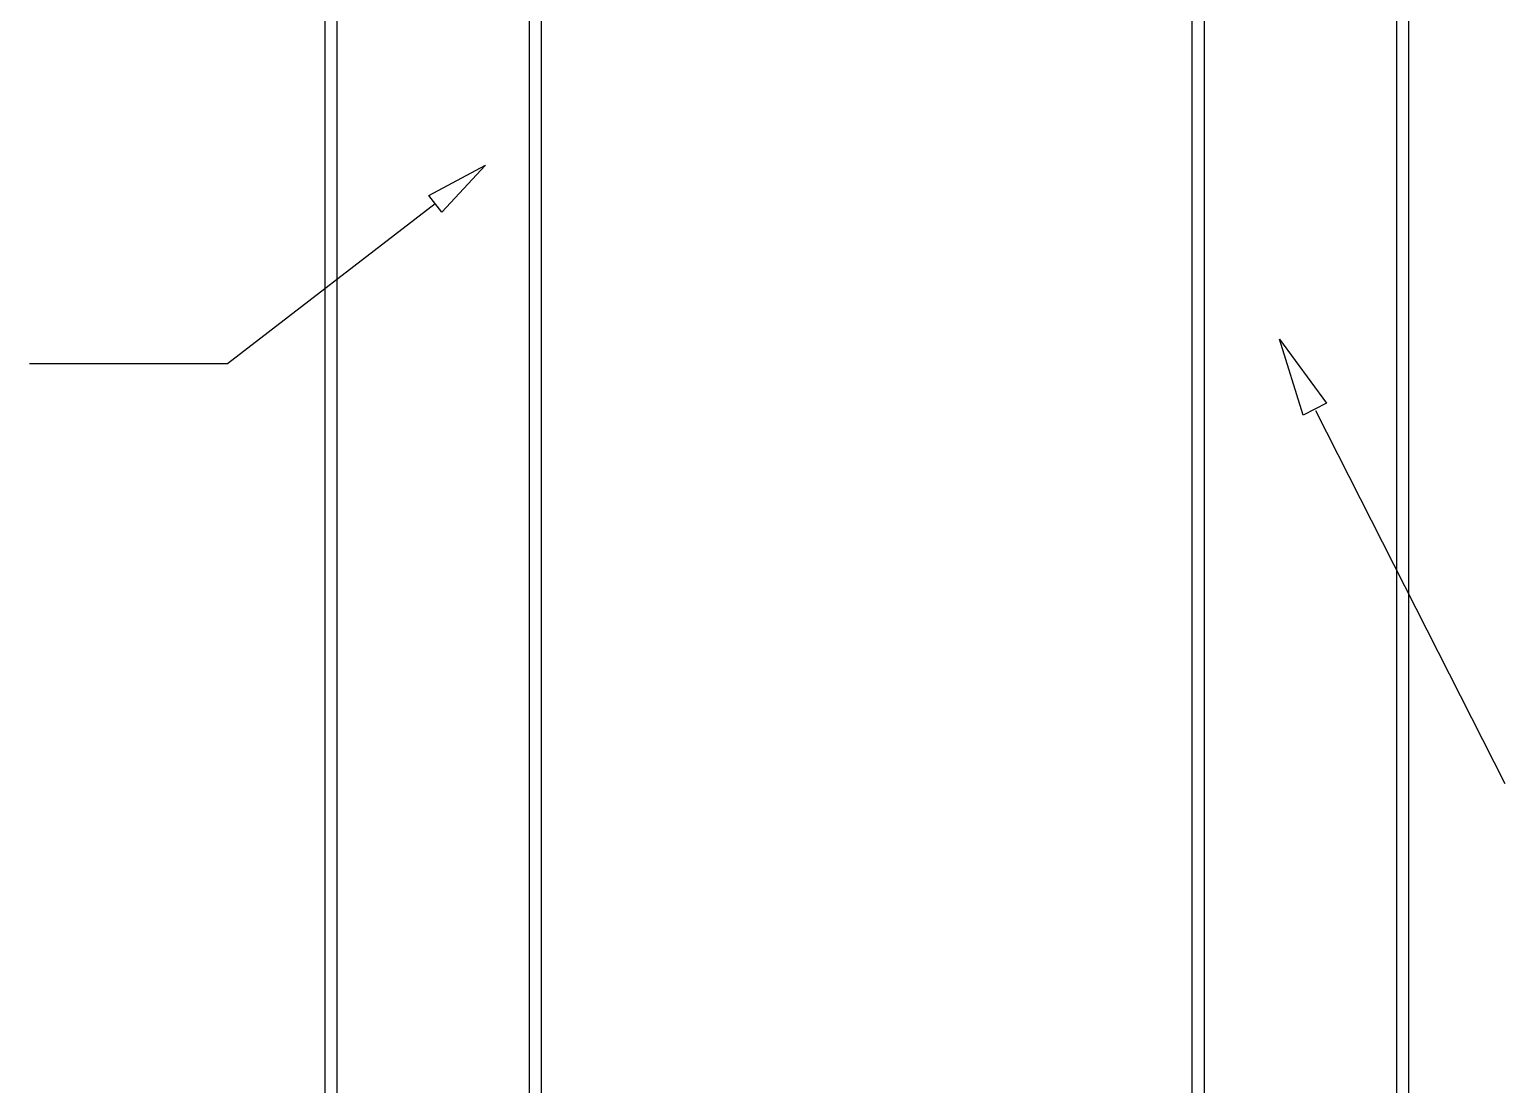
# Model space of a CAD drawing. Extents: x 1680110 to 2699828, y 269661 to 891349.
# Drawn here: x 2392912 to 2394308, y 712197 to 713196 of the extents above; entities that cross this region are included whole.
import ezdxf

# ---------------------------------------------------------------- set-up
doc = ezdxf.new("R2010")
doc.units = 0
doc.header["$LTSCALE"] = 1000
doc.header["$MEASUREMENT"] = 0
doc.layers.add('TC', color=4, linetype='Continuous')

msp = doc.modelspace()

# ---------------------------------------------------------------- linework, layer by layer
at = {"color": 0, "linetype": 'Continuous'}
for p, q in [((2394023.8, 711038.3), (2394023.8, 713559)), ((2394205.9, 711038.3), (2394205.9, 713559)), ((2394012.4, 711154.4), (2394012.4, 713467.4)), ((2394217.3, 711154.4), (2394217.3, 713467.4))]:
    msp.add_line(p, q, dxfattribs=at)
at = {"color": 7, "linetype": 'Continuous'}
for p, q in [((2393191.4, 713383.2), (2393191.4, 710348)), ((2393202.8, 713383.2), (2393202.8, 710348)), ((2393384.9, 713383.2), (2393384.9, 710348)), ((2393396.3, 713383.2), (2393396.3, 710348))]:
    msp.add_line(p, q, dxfattribs=at)
at = {"color": 4}
msp.add_lwpolyline([(2394117.4, 712830.8), (2394094.8, 712902.8), (2394139.5, 712842.1)], close=True, dxfattribs=at)
at = {"color": 4, "extrusion": (0.891649, 0.452728, 0), "elevation": 2457442.3}
msp.add_lwpolyline([(-448290.2, 0), (-448685.9, 0)], dxfattribs=at)
at = {"color": 4, "extrusion": (0, 1, 0), "elevation": 712483.6}
msp.add_lwpolyline([(-2394307.6, 0), (-2394307.8, 0)], dxfattribs=at)
at = {"layer": 'TC', "color": 4}
msp.add_lwpolyline([(2393290, 713038.8), (2393343.6, 713067.5), (2393302.2, 713022.9)], close=True, dxfattribs=at)
msp.add_lwpolyline([(2393296.1, 713030.8), (2393099.5, 712879.3)], dxfattribs=at)
at = {"layer": 'TC', "color": 4, "extrusion": (0, 1, 0), "elevation": 712879.3}
msp.add_lwpolyline([(-2393099.5, 0), (-2392912.1, 0)], dxfattribs=at)

doc.saveas('drawing.dxf')
